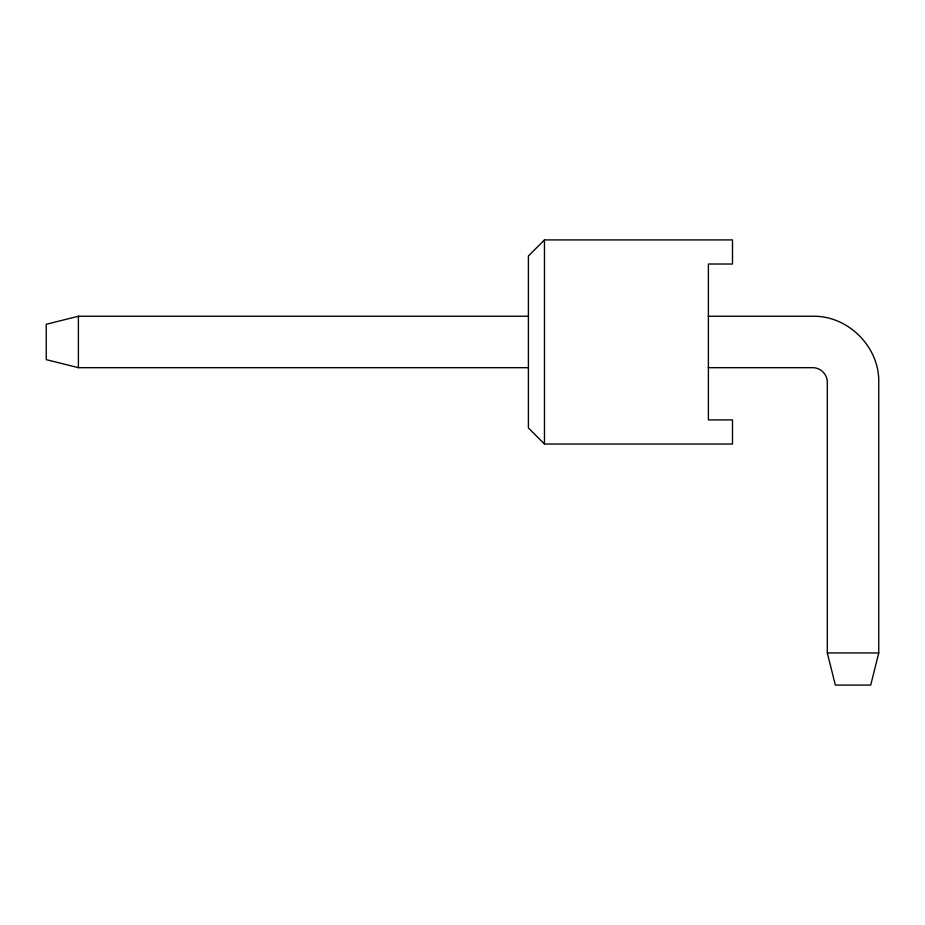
<?xml version="1.0" encoding="UTF-8"?>
<svg xmlns="http://www.w3.org/2000/svg" width="925" height="925" viewBox="0 0 925 925"><rect width="100%" height="100%" fill="white"/><g stroke="black" fill="none" stroke-linecap="round" stroke-linejoin="round"><path stroke-width="1.39" d="M708.388 316.246L812.855 316.246C848.075 315.506 879.49 346.921 878.75 382.141L878.75 652.946L870.714 685.09L835.356 685.09L827.32 652.946L827.32 382.141C827.366 374.405 820.602 367.63 812.855 367.676L708.388 367.676M544.467 239.91L528.395 255.982L528.395 427.951L544.467 444.023L732.496 444.023L732.496 419.915L708.388 419.915L708.388 264.018L732.496 264.018L732.496 239.91L544.467 239.91L544.467 444.023M528.395 316.246L78.394 316.246L46.25 324.282L46.25 359.64L78.394 367.676L528.395 367.676M827.32 652.946L878.75 652.946M78.394 316.246L78.394 367.676"/></g></svg>
